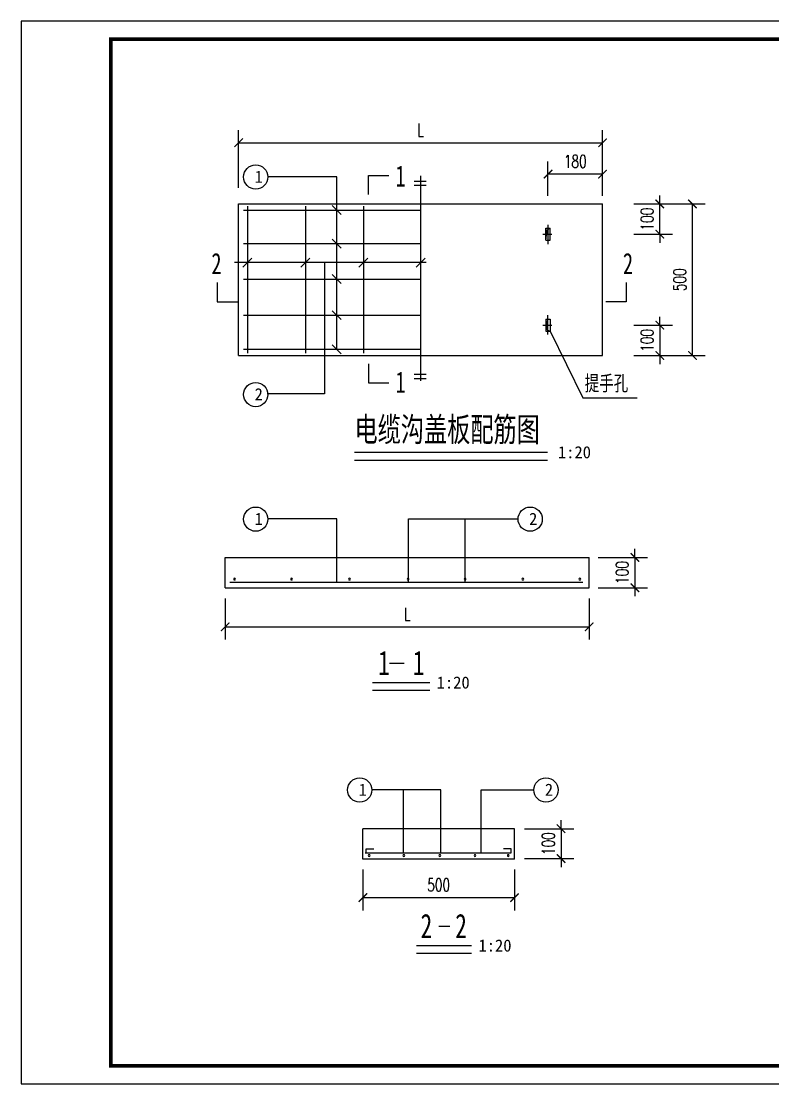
# Model space of a CAD drawing. Extents: x 468464 to 890083, y 3371610 to 6748633.
# Drawn here: x 469723.3 to 469933.3, y 3371613.8 to 3371910.8 of the extents above; entities that cross this region are included whole.
import ezdxf

# ---------------------------------------------------------------- set-up
doc = ezdxf.new("R2010")
doc.units = 0
doc.layers.get('0').update_dxf_attribs({"linetype": 'CONTINUOUS'})
for name, color, linetype in [('DIM1', 3, 'CONTINUOUS'), ('TEXT', 4, 'CONTINUOUS'), ('图框', 7, 'CONTINUOUS')]:
    doc.layers.add(name, color=color, linetype=linetype)
doc.styles.add('DIM', font='TXT.shx', dxfattribs={"width": 0.69999992698431, "bigfont": 'HZTXT.shx'})
doc.styles.get("Standard").update_dxf_attribs({"font": '', "width": 0.75})
doc.styles.get('Standard').set_extended_font_data('SimSun')

# ---------------------------------------------------------------- blocks, each defined once
blk = doc.blocks.new('_ARCHTICK')
at = {"color": 0, "linetype": 'ByBlock', "const_width": 0.15}
blk.add_lwpolyline([(-0.5, -0.5), (0.5, 0.5)], dxfattribs=at)

msp = doc.modelspace()

# ---------------------------------------------------------------- linework, layer by layer
at = {"color": 7}
for p, q in [((469811.4867309034, 3371867.304165176), (469792.2531925142, 3371867.304165176)), ((469811.4867309034, 3371819.052165321), (469811.4867309034, 3371867.304165176)), ((469820.3499681354, 3371862.322812966), (469820.3499681354, 3371867.661247424)), ((469820.3499681354, 3371867.661247424), (469826.0256038308, 3371867.661247424)), ((469833.152692765, 3371866.082620314), (469836.4678108394, 3371866.082620314)), ((469833.152692765, 3371864.930282406), (469836.4678108394, 3371864.930282406)), ((469834.940523088, 3371867.501080803), (469834.940523088, 3371810.278852633)), ((469784.0930654705, 3371817.317335657), (469784.0930654705, 3371859.690217069)), ((469784.0930654705, 3371859.690217069), (469885.7879807055, 3371859.690217069)), ((469786.5180090964, 3371859.111812762), (469786.5180090964, 3371817.976755789)), ((469802.7246807218, 3371859.111812762), (469802.7246807218, 3371817.976755789)), ((469818.9313523471, 3371859.111812762), (469818.9313523471, 3371817.976755789)), ((469834.940523088, 3371859.111812762), (469834.940523088, 3371817.976755789)), ((469885.7879807055, 3371817.317335657), (469885.7879807055, 3371859.690217069)), ((469785.4098741114, 3371857.977343968), (469834.940523088, 3371857.977343968)), ((469869.8981502056, 3371849.520725421), (469869.8981502056, 3371852.91055601)), ((469869.8981502056, 3371852.91055601), (469871.1693366468, 3371852.91055601)), ((469870.2832791507, 3371852.475569895), (469871.1693366468, 3371852.91055601)), ((469870.5337434113, 3371853.857020429), (469870.5337434113, 3371848.416907719)), ((469871.1693366468, 3371849.520725421), (469871.1693366468, 3371852.91055601)), ((469869.1090043783, 3371851.215640835), (469871.6432082057, 3371851.215640835)), ((469869.8981502056, 3371849.520725421), (469870.2832791507, 3371852.475569895)), ((469785.4098741114, 3371848.614710025), (469834.940523088, 3371848.614710025)), ((469869.8981502056, 3371849.520725421), (469871.1693366468, 3371849.520725421)), ((469836.4933966994, 3371843.302544645), (469786.5180090964, 3371843.302544645)), ((469808.0415172875, 3371843.302544645), (469808.0415172875, 3371806.57400494)), ((469785.4098741114, 3371838.675857595), (469834.940523088, 3371838.675857595)), ((469778.1113824248, 3371837.692688159), (469778.1113824248, 3371832.35425382)), ((469892.3745106757, 3371837.692688159), (469892.3745106757, 3371832.35425382)), ((469778.1113824248, 3371832.35425382), (469783.7870180905, 3371832.35425382)), ((469892.3745106757, 3371832.35425382), (469886.69887501, 3371832.35425382)), ((469785.4098741114, 3371828.592975429), (469834.940523088, 3371828.592975429)), ((469869.8981502056, 3371827.486827186), (469869.8981502056, 3371824.096996597)), ((469869.8981502056, 3371827.486827186), (469871.1693366468, 3371827.486827186)), ((469869.8981502056, 3371827.486827186), (469870.2832791507, 3371824.531982712)), ((469870.5337434113, 3371823.150532178), (469870.5337434113, 3371828.590645007)), ((469871.1693366468, 3371827.486827186), (469871.1693366468, 3371824.096996597)), ((469869.1090043783, 3371825.791912011), (469871.6432082057, 3371825.791912011)), ((469869.8981502056, 3371824.096996597), (469871.1693366468, 3371824.096996597)), ((469870.2832791507, 3371824.531982712), (469871.1693366468, 3371824.096996597)), ((469871.1693366468, 3371824.096996597), (469880.224296689, 3371805.458118848)), ((469784.0930654705, 3371817.317335657), (469885.7879807055, 3371817.317335657)), ((469785.4098741114, 3371819.052165321), (469834.940523088, 3371819.052165321)), ((469820.3499681354, 3371815.028902224), (469820.3499681354, 3371809.690467766)), ((469833.152692765, 3371812.077270321), (469836.4678108394, 3371812.077270321)), ((469820.3499681354, 3371809.690467766), (469826.0256038308, 3371809.690467766)), ((469833.152692765, 3371810.924932412), (469836.4678108394, 3371810.924932412)), ((469808.0415172875, 3371806.57400494), (469792.0386516452, 3371806.57400494)), ((469880.224296689, 3371805.458118848), (469895.475772202, 3371805.458118848)), ((469811.4867309034, 3371771.656793407), (469792.2531925142, 3371771.656793407)), ((469811.4867309034, 3371753.998141936), (469811.4867309034, 3371771.656793407)), ((469831.548992157, 3371753.998141936), (469831.548992157, 3371771.656793407)), ((469831.548992157, 3371771.656793407), (469862.1674537063, 3371771.656793407)), ((469847.4044075608, 3371753.998141936), (469847.4044075608, 3371771.656793407)), ((469780.3526438773, 3371760.88694816), (469882.0475591421, 3371760.88694816)), ((469780.3526438773, 3371752.412371925), (469780.3526438773, 3371760.88694816)), ((469882.0475591421, 3371752.412371925), (469882.0475591421, 3371760.88694816)), ((469780.3526438773, 3371752.412371925), (469882.0475591421, 3371752.412371925)), ((469781.6694525182, 3371753.998141936), (469880.30650419, 3371753.998141936)), ((469826.208473295, 3371731.281051449), (469830.342037499, 3371731.281051449)), ((469840.5467777252, 3371695.948165587), (469821.313239336, 3371695.948165587)), ((469830.1470215023, 3371678.289514354), (469830.1470215023, 3371695.948165587)), ((469840.5467777252, 3371678.289514354), (469840.5467777252, 3371695.948165587)), ((469851.8131803572, 3371695.948165587), (469866.5762264729, 3371695.948165587)), ((469851.8131803572, 3371678.289514354), (469851.8131803572, 3371695.948165587)), ((469818.7982260287, 3371676.559556774), (469818.7982260287, 3371685.034133009)), ((469861.1711073816, 3371685.034133009), (469818.7982260287, 3371685.034133009)), ((469861.1711073816, 3371676.559556774), (469861.1711073816, 3371685.034133009)), ((469819.4387201369, 3371678.275210193), (469860.2763759792, 3371678.275210193)), ((469819.4387201369, 3371678.275210193), (469860.1201173067, 3371678.275210193)), ((469819.6929574013, 3371678.275210193), (469819.6929574013, 3371679.422630242)), ((469819.6929574013, 3371679.422630242), (469821.8841195405, 3371679.422630242)), ((469860.2763759792, 3371679.422630242), (469858.08521384, 3371679.422630242)), ((469860.2763759792, 3371678.275210193), (469860.2763759792, 3371679.422630242)), ((469861.1711073816, 3371676.559556774), (469818.7982260287, 3371676.559556774)), ((469839.9887059033, 3371657.764000944), (469843.1459820569, 3371657.764000944))]:
    msp.add_line(p, q, dxfattribs=at)
at = {"color": 7, "linetype": 'Continuous'}
for p, q in [((469812.732493788, 3371856.731581024), (469810.2409680188, 3371859.223106793)), ((469812.732493788, 3371847.3689472), (469810.2409680188, 3371849.860472969)), ((469785.2722462118, 3371842.056781701), (469787.763771981, 3371844.54830747)), ((469801.4789178371, 3371842.056781701), (469803.9704436064, 3371844.54830747)), ((469817.6855894625, 3371842.056781701), (469820.1771152318, 3371844.54830747)), ((469833.6947602034, 3371842.056781701), (469836.1862859726, 3371844.54830747)), ((469786.5180090964, 3371843.302544645), (469782.9586865604, 3371843.302544645)), ((469802.7246807218, 3371843.302544645), (469799.1653581858, 3371843.302544645)), ((469818.9313523471, 3371843.302544645), (469815.3720298111, 3371843.302544645)), ((469834.940523088, 3371843.302544645), (469831.381200552, 3371843.302544645)), ((469812.732493788, 3371837.43009477), (469810.2409680188, 3371839.921620539)), ((469812.732493788, 3371827.347212485), (469810.2409680188, 3371829.838738254)), ((469812.732493788, 3371817.806402377), (469810.2409680188, 3371820.297928146))]:
    msp.add_line(p, q, dxfattribs=at)
at = {"color": 7}
for centre in [(469788.8642311394, 3371867.227407626), (469788.8642311394, 3371806.408743552), (469788.8642311394, 3371771.580035619), (469865.556415081, 3371771.580035619), (469817.9242779613, 3371695.871408037), (469869.9651878178, 3371695.871408037)]:
    msp.add_circle(centre, 3.389830508474576, dxfattribs=at)
for centre, start, end in [((469782.9579316676, 3371754.829799584), 0, 180), ((469798.8972777128, 3371754.829799584), 0, 180), ((469815.051982373, 3371754.829799584), 0, 180), ((469831.4220456183, 3371754.829799584), 0, 180), ((469847.3482206464, 3371754.829799584), 0, 180), ((469863.5029252768, 3371754.829799584), 0, 180), ((469879.442271322, 3371754.829799584), 0, 180), ((469782.9579316676, 3371754.829799584), 180, 0), ((469798.8972777128, 3371754.829799584), 180, 0), ((469815.051982373, 3371754.829799584), 180, 0), ((469831.4220456183, 3371754.829799584), 180, 0), ((469847.3482206464, 3371754.829799584), 180, 0), ((469863.5029252768, 3371754.829799584), 180, 0), ((469879.442271322, 3371754.829799584), 180, 0), ((469820.5413354337, 3371677.523830107), 0, 180), ((469830.2630599737, 3371677.523830107), 0, 180), ((469840.2887834907, 3371677.523830107), 0, 180), ((469850.1320764124, 3371677.523830107), 0, 180), ((469859.4279979765, 3371677.523830107), 0, 180), ((469820.5413354337, 3371677.523830107), 180, 0), ((469830.2630599737, 3371677.523830107), 180, 0), ((469840.2887834907, 3371677.523830107), 180, 0), ((469850.1320764124, 3371677.523830107), 180, 0), ((469859.4279979765, 3371677.523830107), 180, 0)]:
    msp.add_arc(centre, 0.2542372881355932, start, end, dxfattribs=at)
at = {"layer": 'DIM1', "color": 7}
for p, q in [((469784.0930654705, 3371864.207704238), (469784.0930654705, 3371880.355676702)), ((469885.7879807055, 3371864.207704238), (469885.7879807055, 3371880.355676702)), ((469784.0930654705, 3371876.796354345), (469885.7879807055, 3371876.796354345)), ((469870.5337434113, 3371861.929995111), (469870.5337434113, 3371871.5797972)), ((469885.7879807055, 3371861.929995111), (469885.7879807055, 3371871.5797972)), ((469885.7879807055, 3371868.020474604), (469870.5337434113, 3371868.020474604)), ((469901.7837645411, 3371859.690217069), (469901.7837645411, 3371862.06309872)), ((469894.5647207797, 3371859.690217069), (469905.3430870771, 3371859.690217069)), ((469901.7837645411, 3371851.215640835), (469901.7837645411, 3371859.690217069)), ((469903.6855718195, 3371859.690217069), (469914.4609289169, 3371859.690217069)), ((469910.9016063809, 3371817.317335657), (469910.9016063809, 3371859.690217069)), ((469894.5647207797, 3371851.215640835), (469905.3430870771, 3371851.215640835)), ((469901.7837645411, 3371851.215640835), (469901.7837645411, 3371848.842759064)), ((469901.7837645411, 3371825.791912011), (469901.7837645411, 3371828.164793662)), ((469894.5647207797, 3371825.791912011), (469905.3430870771, 3371825.791912011)), ((469901.7837645411, 3371825.791912011), (469901.7837645411, 3371817.317335657)), ((469894.5647207797, 3371817.317335657), (469905.3430870771, 3371817.317335657)), ((469901.7837645411, 3371817.317335657), (469901.7837645411, 3371814.944453887)), ((469903.6855718195, 3371817.317335657), (469914.4609289169, 3371817.317335657)), ((469884.5591682494, 3371760.88694816), (469898.37380597, 3371760.88694816)), ((469894.8144834638, 3371760.88694816), (469894.8144834638, 3371763.259829811)), ((469894.8144834638, 3371760.88694816), (469894.8144834638, 3371752.412371925)), ((469884.5591682494, 3371752.412371925), (469898.37380597, 3371752.412371925)), ((469894.8144834638, 3371752.412371925), (469894.8144834638, 3371750.039490155)), ((469780.3526438773, 3371749.370153717), (469780.3526438773, 3371737.924980811)), ((469882.0475591421, 3371749.370153717), (469882.0475591421, 3371737.924980811)), ((469780.3526438773, 3371741.484303287), (469882.0475591421, 3371741.484303287)), ((469874.183796823, 3371685.034133009), (469874.183796823, 3371687.407014779)), ((469863.9284816384, 3371685.034133009), (469877.7431193292, 3371685.034133009)), ((469874.183796823, 3371685.034133009), (469874.183796823, 3371676.703744224)), ((469863.9284816384, 3371676.703744224), (469877.7431193292, 3371676.703744224)), ((469874.183796823, 3371676.703744224), (469874.183796823, 3371674.330862454)), ((469818.7982260287, 3371673.661526016), (469818.7982260287, 3371662.21635311)), ((469861.1711073816, 3371673.661526016), (469861.1711073816, 3371662.21635311)), ((469818.7982260287, 3371665.775675586), (469861.1711073816, 3371665.775675586))]:
    msp.add_line(p, q, dxfattribs=at)
at = {"layer": 'DIM1', "color": 7, "linetype": 'Continuous'}
for p, q in [((469816.4181913435, 3371790.30420535), (469870.3628592193, 3371790.30420535)), ((469816.4181913435, 3371788.101498178), (469870.3628592193, 3371788.101498178)), ((469821.4879151583, 3371725.935995034), (469837.5068504512, 3371725.935995034)), ((469821.4879151583, 3371723.733287863), (469837.5068504512, 3371723.733287863)), ((469833.7545258105, 3371652.418944529), (469849.1935316324, 3371652.418944529)), ((469833.7545258105, 3371650.216237477), (469849.1935316324, 3371650.216237477))]:
    msp.add_line(p, q, dxfattribs=at)
at = {"layer": '图框'}
msp.add_lwpolyline([(470143.3391545415, 3371910.756409168), (469723.3391545415, 3371910.756409168), (469723.3391545415, 3371613.756409168), (470143.3391545415, 3371613.756409168)], close=True, dxfattribs=at)
at = {"layer": '图框', "const_width": 1}
msp.add_lwpolyline([(469748.3391545415, 3371618.756409168), (470138.3391545415, 3371618.756409168), (470138.3391545415, 3371905.756409168), (469748.3391545415, 3371905.756409168)], close=True, dxfattribs=at)

# ---------------------------------------------------------------- block references
at = {"layer": 'DIM1', "color": 7, "yscale": 2.372881650924683, "zscale": 2.372881681105848}
for p, xscale, rotation in [((469784.0930654705, 3371876.796354345), 2.372881680727005, 180), ((469870.5337434113, 3371868.020474604), 2.372881680727005, 180), ((469901.7837645411, 3371859.690217069), 2.372881650924683, 270), ((469910.9016063809, 3371859.690217069), 2.372881650924683, 90), ((469901.7837645411, 3371851.215640835), 2.372881650924683, 90), ((469901.7837645411, 3371825.791912011), 2.372881650924683, 270), ((469901.7837645411, 3371817.317335657), 2.372881650924683, 90), ((469910.9016063809, 3371817.317335657), 2.372881650924683, 270), ((469894.8144834638, 3371760.88694816), 2.372881650924683, 270), ((469894.8144834638, 3371752.412371925), 2.372881650924683, 90), ((469780.3526438773, 3371741.484303287), 2.372881680727005, 180), ((469874.183796823, 3371685.034133009), 2.372881650924683, 270), ((469874.183796823, 3371676.703744224), 2.372881650924683, 90), ((469818.7982260287, 3371665.775675586), 2.372881680727005, 180)]:
    msp.add_blockref('_ARCHTICK', p, dxfattribs=dict(at, xscale=xscale, rotation=rotation))
at = {"layer": 'DIM1', "color": 7, "xscale": 2.372881680727005, "yscale": 2.372881650924683, "zscale": 2.372881681105848}
for p in [(469885.7879807055, 3371876.796354345), (469885.7879807055, 3371868.020474604), (469882.0475591421, 3371741.484303287), (469861.1711073816, 3371665.775675586)]:
    msp.add_blockref('_ARCHTICK', p, dxfattribs=at)

# ---------------------------------------------------------------- texts
at = {"color": 7, "width": 0.7}
msp.add_text('提手孔', height=4.237288135593221, dxfattribs=at).set_placement((469880.803298384, 3371807.456524662))
at = {"layer": 'DIM1', "color": 7, "linetype": 'Continuous', "width": 0.7}
for s, height, p in [('1', 5.932203389830509, (469827.930003047, 3371864.534705332)), ('2', 5.932203389830509, (469776.4800033569, 3371840.059327058)), ('2', 5.932203389830509, (469891.4851781726, 3371840.059327058)), ('1', 5.932203389830509, (469827.930003047, 3371806.908662251)), ('电缆沟盖板配筋图', 6.779661016949152, (469816.4591365159, 3371793.277691416)), ('1  1', 6.779661016949152, (469823.0609971881, 3371728.002187184)), ('2  2', 6.779661016949152, (469834.9454408884, 3371654.485136918))]:
    msp.add_text(s, height=height, dxfattribs=at).set_placement(p)
at = {"layer": 'DIM1', "color": 7, "char_height": 3.559322521658772, "attachment_point": 5, "style": 'DIM'}
for s, insert in [('\\A1;L', (469834.9405230877, 3371880.355676821)), ('\\A1;180', (469878.1608620582, 3371871.5797972)), ('\\A1;L', (469831.2001014946, 3371745.043625764)), ('\\A1;500', (469839.9846666751, 3371669.334998301))]:
    msp.add_mtext(s, dxfattribs=dict(at, insert=insert))
at = {"layer": 'DIM1', "color": 7, "char_height": 3.559322521658772, "attachment_point": 5, "rotation": 90, "style": 'DIM'}
for s, insert in [('\\A1;100', (469898.2244420049, 3371855.452928833)), ('\\A1;500', (469907.3422838447, 3371838.503776244)), ('\\A1;100', (469898.2244420049, 3371821.554623655)), ('\\A1;100', (469891.2551609271, 3371756.649659804)), ('\\A1;100', (469870.624474257, 3371680.868938736))]:
    msp.add_mtext(s, dxfattribs=dict(at, insert=insert))
at = {"layer": 'TEXT', "color": 7, "linetype": 'Continuous'}
for s, p in [('1', (469788.5527674258, 3371865.608988575)), ('2', (469788.5527674258, 3371804.79032462)), ('1:20', (469873.3203490674, 3371788.58920019)), ('1', (469788.5527674258, 3371769.961616806)), ('2', (469865.2449513674, 3371769.961616806)), ('1:20', (469839.4298386574, 3371724.220989875)), ('1', (469817.6128142774, 3371694.252989105)), ('2', (469869.653724134, 3371694.252989105)), ('1:20', (469851.1165198684, 3371650.70393937))]:
    msp.add_text(s, height=3.389830508474576, dxfattribs=at).set_placement(p)

doc.saveas('drawing.dxf')
